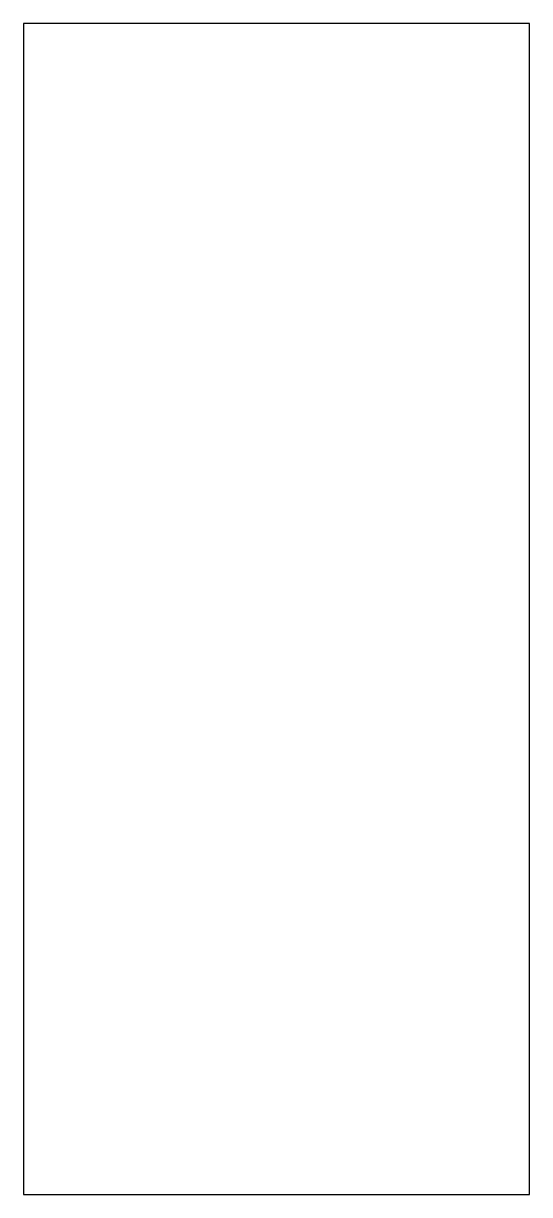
# Model space of a CAD drawing. Header units: millimetres. Extents: x 125 to 601, y -200 to 900.
import ezdxf

# ---------------------------------------------------------------- set-up
doc = ezdxf.new("R2010")
doc.units = ezdxf.units.MM
doc.layers.add('Layer 1', color=7, linetype='Continuous')

msp = doc.modelspace()

# ---------------------------------------------------------------- linework, layer by layer
at = {"layer": 'Layer 1'}
msp.add_lwpolyline([(125.25, -200.5), (600.75, -200.5), (600.75, 900.125), (125.25, 900.125)], close=True, dxfattribs=at)

doc.saveas('drawing.dxf')
